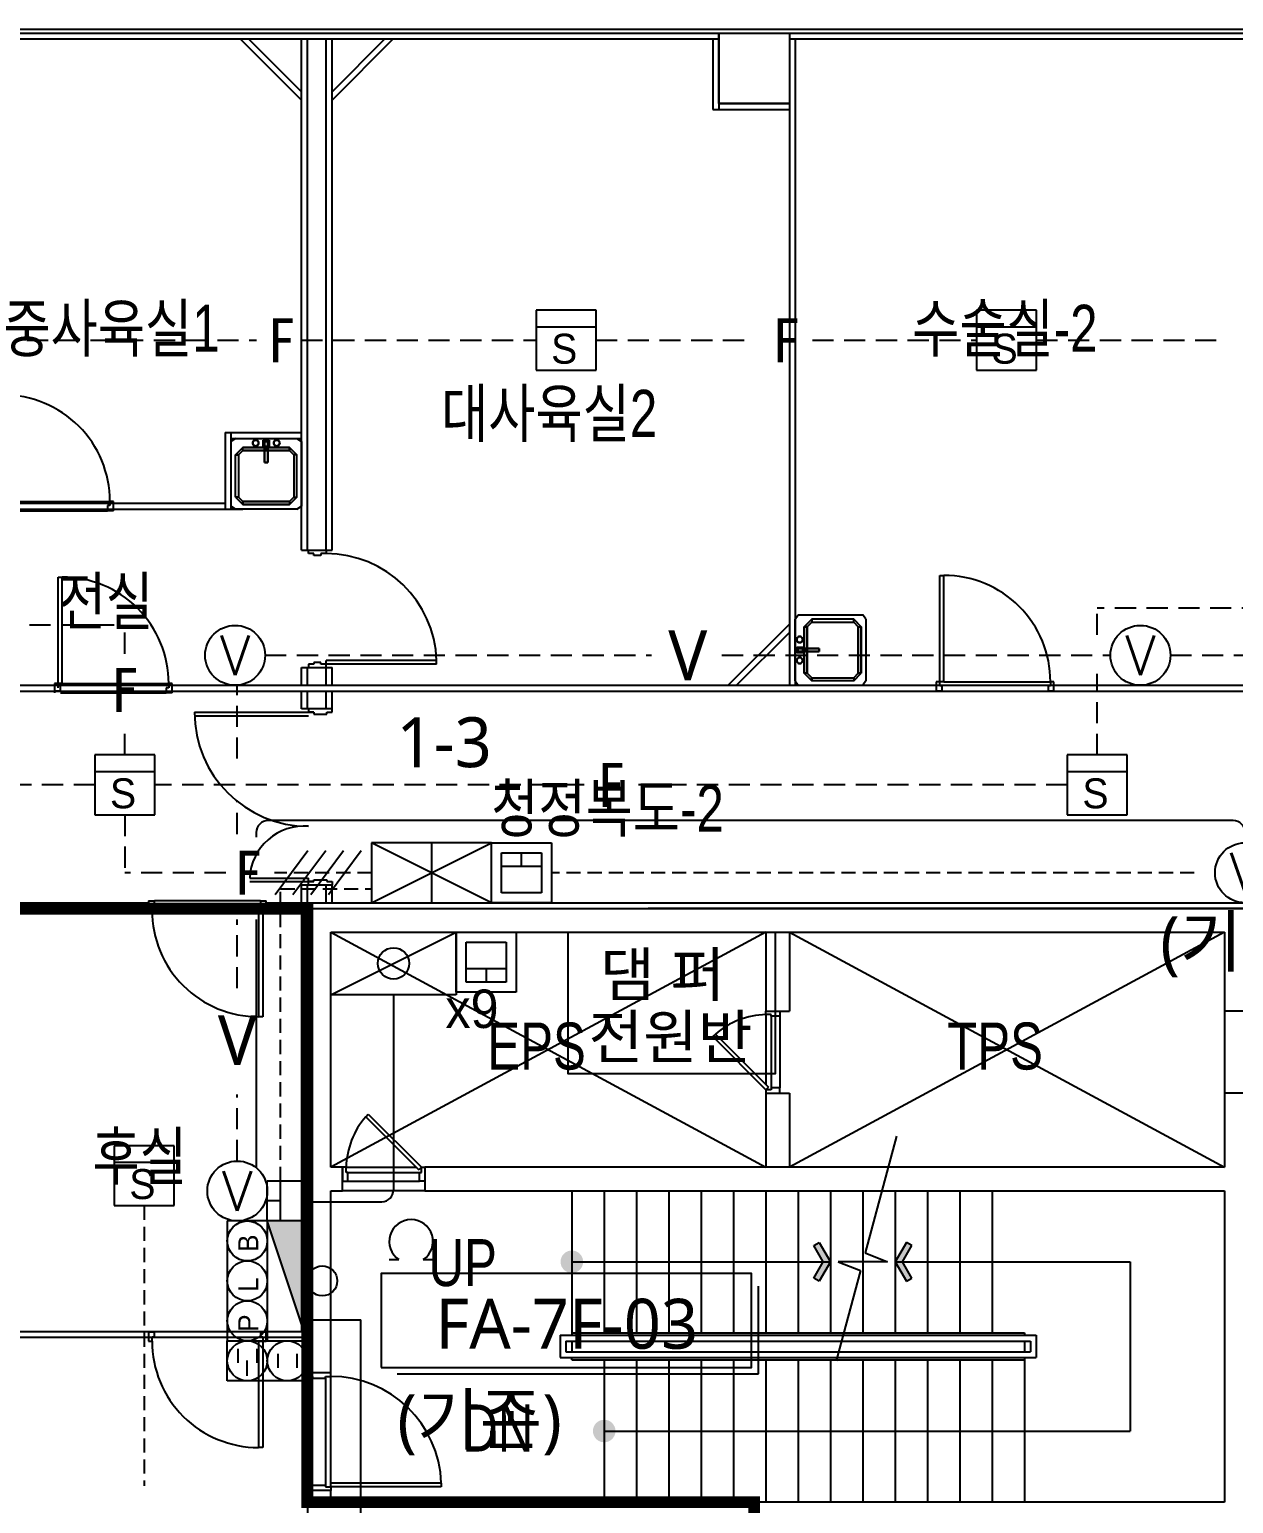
# Model space of a CAD drawing. Header units: millimetres. Extents: x 1710 to 94914, y 1329 to 63037.
# Drawn here: x 60418 to 70659, y 39382 to 51924 of the extents above; entities that cross this region are included whole.
import ezdxf
from ezdxf.enums import TextEntityAlignment as Align

# ---------------------------------------------------------------- set-up
doc = ezdxf.new("R2010")
doc.units = ezdxf.units.MM
doc.header["$LTSCALE"] = 120
doc.linetypes.add('HIDDENX2', pattern=[0.75, 0.5, -0.25])
for name, color, linetype in [('6구역', 51, 'Continuous'), ('ARCH', 9, 'Continuous'), ('DET', 2, 'Continuous'), ('DET-S', 2, 'Continuous'), ('EM-SOCKET', 2, 'Continuous'), ('exit-l', 3, 'Continuous'), ('fire', 2, 'Continuous'), ('fire-l', 4, 'Continuous'), ('SMD', 50, 'Continuous'), ('STROBE', 1, 'Continuous'), ('strobe-l', 4, 'Continuous'), ('동물실', 9, 'Continuous')]:
    doc.layers.add(name, color=color, linetype=linetype)
doc.styles.add('GHD', font='')
doc.styles.add('ghs', font='')
doc.styles.get("Standard").update_dxf_attribs({"font": 'SIMPLEX.shx'})
doc.styles.add('SUKWOO', font='malgun.ttf')
doc.styles.add('돋움', font='')
doc.styles.get('GHD').set_extended_font_data('Dotum')
doc.styles.get('ghs').set_extended_font_data('Dotum')
doc.styles.get('돋움').set_extended_font_data('DotumChe')

# ---------------------------------------------------------------- blocks, each defined once
blk = doc.blocks.new('SINK')
at = {"layer": '동물실'}
for p, q in [((0, 262), (25, 300)), ((0, 262), (0, -262)), ((25, 300), (575, 300)), ((76, 198), (140, 262)), ((140, 262), (76, 198)), ((498, 262), (140, 262)), ((140, 262), (140, 236)), ((498, 262), (140, 262)), ((140, 236), (140, 262)), ((498, 262), (562, 198)), ((498, 236), (498, 262)), ((498, 262), (562, 198)), ((498, 236), (498, 262)), ((600, 262), (575, 300)), ((600, -262), (600, 262)), ((76, -198), (76, 198)), ((102, 198), (76, 198)), ((76, 198), (76, -198)), ((102, 198), (76, 198)), ((140, 236), (102, 198)), ((102, 198), (140, 236)), ((102, 198), (102, -198)), ((102, -198), (102, 198)), ((140, 236), (498, 236)), ((140, 236), (498, 236)), ((498, 236), (536, 198)), ((536, 198), (498, 236)), ((536, -198), (536, 198)), ((562, 198), (536, 198)), ((536, 198), (536, -198)), ((536, 198), (562, 198)), ((562, 198), (562, -198)), ((562, -198), (562, 198)), ((13, 89), (14, 96)), ((14, 96), (13, 89)), ((13, 89), (14, 96)), ((14, 96), (13, 89)), ((14, 82), (13, 89)), ((13, 89), (14, 82)), ((14, 82), (13, 89)), ((13, 89), (14, 82)), ((25, 13), (13, 25)), ((13, 25), (13, -25)), ((76, 25), (13, 25)), ((25, 13), (13, 25)), ((14, 96), (16, 102)), ((16, 102), (14, 96)), ((14, 96), (16, 102)), ((16, 102), (14, 96)), ((16, 76), (14, 82)), ((14, 82), (16, 76)), ((16, 76), (14, 82)), ((14, 82), (16, 76)), ((16, 102), (20, 107)), ((20, 107), (16, 102)), ((16, 102), (20, 107)), ((20, 107), (16, 102)), ((20, 71), (16, 76)), ((16, 76), (20, 71)), ((20, 71), (16, 76)), ((16, 76), (20, 71)), ((20, 107), (25, 111)), ((25, 111), (20, 107)), ((20, 107), (25, 111)), ((25, 111), (20, 107)), ((25, 67), (20, 71)), ((20, 71), (25, 67)), ((25, 67), (20, 71)), ((20, 71), (25, 67)), ((25, 111), (32, 114)), ((32, 114), (25, 111)), ((25, 111), (32, 114)), ((32, 114), (25, 111)), ((32, 64), (25, 67)), ((25, 67), (32, 64)), ((32, 64), (25, 67)), ((25, 67), (32, 64)), ((25, 13), (25, -13)), ((89, 13), (25, 13)), ((25, 13), (25, -13)), ((25, 13), (64, 13)), ((89, 13), (25, 13)), ((32, 114), (38, 115)), ((38, 115), (32, 114)), ((32, 114), (38, 115)), ((38, 115), (32, 114)), ((38, 64), (32, 64)), ((32, 64), (38, 64)), ((38, 64), (32, 64)), ((32, 64), (38, 64)), ((38, 115), (45, 114)), ((45, 114), (38, 115)), ((38, 115), (45, 114)), ((45, 114), (38, 115)), ((38, 64), (45, 64)), ((45, 64), (38, 64)), ((38, 64), (45, 64)), ((45, 64), (38, 64)), ((45, 114), (51, 111)), ((51, 111), (45, 114)), ((45, 114), (51, 111)), ((51, 111), (45, 114)), ((51, 67), (45, 64)), ((45, 64), (51, 67)), ((51, 67), (45, 64)), ((45, 64), (51, 67)), ((51, 111), (56, 107)), ((56, 107), (51, 111)), ((51, 111), (56, 107)), ((56, 107), (51, 111)), ((56, 71), (51, 67)), ((51, 67), (56, 71)), ((56, 71), (51, 67)), ((51, 67), (56, 71)), ((56, 107), (60, 102)), ((60, 102), (56, 107)), ((56, 107), (60, 102)), ((60, 102), (56, 107)), ((60, 76), (56, 71)), ((56, 71), (60, 76)), ((60, 76), (56, 71)), ((56, 71), (60, 76)), ((60, 102), (63, 96)), ((63, 96), (60, 102)), ((60, 102), (63, 96)), ((63, 96), (60, 102)), ((63, 82), (60, 76)), ((60, 76), (63, 82)), ((63, 82), (60, 76)), ((60, 76), (63, 82)), ((63, 96), (64, 89)), ((64, 89), (63, 96)), ((63, 96), (64, 89)), ((64, 89), (63, 96)), ((64, 89), (63, 82)), ((63, 82), (64, 89)), ((64, 89), (63, 82)), ((63, 82), (64, 89)), ((76, 25), (64, 13)), ((64, 13), (76, 25)), ((64, 13), (64, -13)), ((102, 13), (64, 13)), ((64, 13), (64, -13)), ((102, 13), (64, 13)), ((76, -25), (76, 25)), ((89, 13), (204, 13)), ((89, -13), (89, 13)), ((89, -13), (89, 13)), ((89, 13), (102, 13)), ((102, 13), (89, 13)), ((89, 13), (204, 13)), ((102, 13), (204, 13)), ((102, 13), (102, -13)), ((102, -13), (102, 13)), ((204, 13), (102, 13)), ((204, 13), (204, -13)), ((204, 13), (204, -13)), ((204, -13), (204, 13)), ((204, 13), (204, -13)), ((25, -13), (13, -25)), ((25, -13), (13, -25)), ((13, -25), (76, -25)), ((13, -89), (14, -82)), ((14, -82), (13, -89)), ((13, -89), (14, -82)), ((14, -82), (13, -89)), ((14, -96), (13, -89)), ((13, -89), (14, -96)), ((14, -96), (13, -89)), ((13, -89), (14, -96)), ((14, -82), (16, -76)), ((16, -76), (14, -82)), ((14, -82), (16, -76)), ((16, -76), (14, -82)), ((16, -102), (14, -96)), ((14, -96), (16, -102)), ((16, -102), (14, -96)), ((14, -96), (16, -102)), ((16, -76), (20, -71)), ((20, -71), (16, -76)), ((16, -76), (20, -71)), ((20, -71), (16, -76)), ((20, -107), (16, -102)), ((16, -102), (20, -107)), ((20, -107), (16, -102)), ((16, -102), (20, -107)), ((20, -71), (25, -67)), ((25, -67), (20, -71)), ((20, -71), (25, -67)), ((25, -67), (20, -71)), ((25, -111), (20, -107)), ((20, -107), (25, -111)), ((25, -111), (20, -107)), ((20, -107), (25, -111)), ((25, -13), (89, -13)), ((25, -13), (64, -13)), ((89, -13), (25, -13)), ((25, -67), (32, -64)), ((32, -64), (25, -67)), ((25, -67), (32, -64)), ((32, -64), (25, -67)), ((32, -114), (25, -111)), ((25, -111), (32, -114)), ((32, -114), (25, -111)), ((25, -111), (32, -114)), ((32, -64), (38, -64)), ((38, -64), (32, -64)), ((32, -64), (38, -64)), ((38, -64), (32, -64)), ((38, -115), (32, -114)), ((32, -114), (38, -115)), ((38, -115), (32, -114)), ((32, -114), (38, -115)), ((38, -64), (45, -64)), ((45, -64), (38, -64)), ((38, -64), (45, -64)), ((45, -64), (38, -64)), ((45, -114), (38, -115)), ((38, -115), (45, -114)), ((45, -114), (38, -115)), ((38, -115), (45, -114)), ((45, -64), (51, -67)), ((51, -67), (45, -64)), ((45, -64), (51, -67)), ((51, -67), (45, -64)), ((51, -111), (45, -114)), ((45, -114), (51, -111)), ((51, -111), (45, -114)), ((45, -114), (51, -111)), ((51, -67), (56, -71)), ((56, -71), (51, -67)), ((51, -67), (56, -71)), ((56, -71), (51, -67)), ((56, -107), (51, -111)), ((51, -111), (56, -107)), ((56, -107), (51, -111)), ((51, -111), (56, -107)), ((56, -71), (60, -76)), ((60, -76), (56, -71)), ((56, -71), (60, -76)), ((60, -76), (56, -71)), ((60, -102), (56, -107)), ((56, -107), (60, -102)), ((60, -102), (56, -107)), ((56, -107), (60, -102)), ((60, -76), (63, -82)), ((63, -82), (60, -76)), ((60, -76), (63, -82)), ((63, -82), (60, -76)), ((63, -96), (60, -102)), ((60, -102), (63, -96)), ((63, -96), (60, -102)), ((60, -102), (63, -96)), ((63, -82), (64, -89)), ((63, -82), (64, -89)), ((64, -89), (63, -82)), ((63, -82), (64, -89)), ((64, -89), (63, -96)), ((63, -96), (64, -89)), ((64, -89), (63, -96)), ((63, -96), (64, -89)), ((64, -13), (76, -25)), ((76, -25), (64, -13)), ((64, -13), (102, -13)), ((64, -13), (102, -13)), ((204, -13), (89, -13)), ((102, -13), (89, -13)), ((89, -13), (204, -13)), ((102, -13), (89, -13)), ((204, -13), (102, -13)), ((204, -13), (102, -13)), ((140, -262), (76, -198)), ((76, -198), (102, -198)), ((76, -198), (140, -262)), ((102, -198), (76, -198)), ((102, -198), (140, -236)), ((140, -236), (102, -198)), ((140, -236), (498, -236)), ((140, -262), (140, -236)), ((140, -236), (498, -236)), ((140, -262), (140, -236)), ((562, -198), (498, -262)), ((498, -236), (536, -198)), ((498, -262), (562, -198)), ((536, -198), (498, -236)), ((498, -236), (498, -262)), ((498, -236), (498, -262)), ((536, -198), (562, -198)), ((536, -198), (562, -198)), ((0, -262), (25, -300)), ((25, -300), (575, -300)), ((498, -262), (140, -262)), ((498, -262), (140, -262)), ((600, -262), (575, -300))]:
    blk.add_line(p, q, dxfattribs=at)
blk = doc.blocks.new('e-04')
at = {"layer": 'fire'}
for p, q in [((-3, 4), (-3, 0)), ((3, 4), (-3, 4)), ((3, 0), (3, 4)), ((3, 2), (-3, 2)), ((-3, 0), (3, 2)), ((3, 0), (-3, 0))]:
    blk.add_line(p, q, dxfattribs=at)
for centre in [(-2, 3), (0, 3), (2, 3)]:
    blk.add_circle(centre, 1, dxfattribs=at)
blk.add_solid([(-3, 0), (3, 2), (3, 0), (3, 2)], dxfattribs=at)
at = {"layer": 'fire', "color": 1, "style": 'ghs'}
for s, p in [('P', (-2.55, 2.452)), ('L', (-0.55, 2.452)), ('B', (1.45, 2.452))]:
    blk.add_text(s, height=1, dxfattribs=at).set_placement(p)
blk = doc.blocks.new('e-31-1')
at = {"layer": 'fire'}
for p, q in [((-1, 0), (-1, 2)), ((-1, 2), (1, 2)), ((0, 1.333), (0, 2)), ((1, 2), (1, 0)), ((-1, 1.333), (1, 1.333)), ((1, 0), (-1, 0))]:
    blk.add_line(p, q, dxfattribs=at)
blk = doc.blocks.new('e-07')
at = {"layer": 'fire'}
blk.add_circle((0, 1.5), 1.5, dxfattribs=at)
at = {"layer": 'STROBE'}
blk.add_line((0, 3), (0, 2.99), dxfattribs=at)
at = {"layer": 'fire', "color": 1}
blk.add_text('V', height=2, dxfattribs=at).set_placement((0, 1.5), align=Align.MIDDLE)
blk = doc.blocks.new('O')
at = {"layer": 'fire'}
for p, q in [((0, 0), (0.483, 0)), ((1.703, 0), (2.186, 0))]:
    blk.add_line(p, q, dxfattribs=at)
blk.add_arc((1.093, 0.907), 1.093, 303.90895, 236.09105, dxfattribs=at)
blk = doc.blocks.new('e-09')
at = {"layer": 'EM-SOCKET'}
blk.add_line((-2, 2), (2, 2), dxfattribs=at)
at = {"layer": 'fire'}
for p, q in [((-2, 0), (-2, 2)), ((1, 1.75), (1, 0.99)), ((2, 2), (2, 0)), ((-1.479, 0.649), (-1.479, 1.353)), ((-0.521, 0.649), (-0.521, 1.353)), ((0.521, 0.4), (0.521, 1.103)), ((1.479, 0.4), (1.479, 1.103)), ((2, 0), (-2, 0))]:
    blk.add_line(p, q, dxfattribs=at)
for centre in [(-1, 1), (1, 1)]:
    blk.add_circle(centre, 1, dxfattribs=at)
blk = doc.blocks.new('e-01')
at = {"layer": 'DET'}
for p, q in [((1.5, 1.5), (-1.5, 1.5)), ((-1.5, 1.5), (-1.5, -1.5)), ((1.5, -1.5), (1.5, 1.5)), ((1.5, 0.66), (-1.5, 0.66))]:
    blk.add_line(p, q, dxfattribs=at)
at = {"layer": 'DET-S'}
blk.add_line((-1.5, -1.5), (1.5, -1.5), dxfattribs=at)
at = {"layer": 'DET', "color": 1, "style": 'ghs'}
blk.add_text('S', height=1.5, dxfattribs=at).set_placement((-0.745, -1.172))
blk = doc.blocks.new('e-22')
at = {"layer": 'fire', "lineweight": -3}
for p, q in [((4, 4), (-4, 4)), ((-4, 4), (-4, 0)), ((-4, 0), (4, 4)), ((4, 0), (-4, 4)), ((0, 4), (0, 0)), ((4, 0), (4, 4)), ((-4, 0), (4, 0))]:
    blk.add_line(p, q, dxfattribs=at)
blk = doc.blocks.new('e-31')
at = {"layer": 'fire'}
for p, q in [((-1.5, 0), (-1.5, 3)), ((-1.5, 3), (1.5, 3)), ((1.5, 3), (1.5, 0)), ((-1, 0.5), (-1, 2.5)), ((-1, 2.5), (1, 2.5)), ((0, 1.833), (0, 2.5)), ((1, 2.5), (1, 0.5)), ((-1, 1.833), (1, 1.833)), ((1.5, 0), (-1.5, 0)), ((1, 0.5), (-1, 0.5))]:
    blk.add_line(p, q, dxfattribs=at)
blk = doc.blocks.new('01')
at = {"layer": 'fire'}
for p, q in [((-0.079, 1.25), (-1.937, -1.25)), ((0.929, 1.25), (-0.929, -1.25)), ((1.937, 1.25), (0.079, -1.25)), ((2.944, 1.25), (1.087, -1.25))]:
    blk.add_line(p, q, dxfattribs=at)
blk = doc.blocks.new('A$C3A4B6F19')
at = {"layer": 'fire'}
for p, q in [((0, 0), (0, 489)), ((0, 489), (978, 489)), ((978, 489), (0, 0)), ((978, 489), (978, 0)), ((978, 0), (0, 0))]:
    blk.add_line(p, q, dxfattribs=at)
blk.add_circle((489, 244), 122, dxfattribs=at)

msp = doc.modelspace()

# ---------------------------------------------------------------- hatches: boundary and pattern name
at = {"layer": 'ARCH'}
h = msp.add_hatch(color=9, dxfattribs=at)
edge = h.paths.add_edge_path()
edge.add_arc((65031.3, 41439.2), 96, 360, 540)
edge.add_arc((65031.3, 41439.2), 96, 540, 720)
h = msp.add_hatch(color=9, dxfattribs=at)
edge = h.paths.add_edge_path()
edge.add_arc((65031.3, 41439.2), 96, 360, 540)
edge.add_arc((65031.3, 41439.2), 96, 540, 720)
for points in [[(67135.9, 41274), (67089.8, 41300.7), (67169.8, 41439.2), (67089.8, 41577.8), (67135.9, 41604.4), (67231.3, 41439.2)], [(67135.9, 41274), (67089.8, 41300.7), (67169.8, 41439.2), (67089.8, 41577.8), (67135.9, 41604.4), (67231.3, 41439.2)], [(67876.7, 41274), (67922.9, 41300.7), (67842.9, 41439.2), (67922.9, 41577.8), (67876.7, 41604.4), (67781.3, 41439.2)], [(67876.7, 41274), (67922.9, 41300.7), (67842.9, 41439.2), (67922.9, 41577.8), (67876.7, 41604.4), (67781.3, 41439.2)]]:
    msp.add_hatch(color=9, dxfattribs=at).paths.add_polyline_path(points)
h = msp.add_hatch(color=9, dxfattribs=at)
edge = h.paths.add_edge_path()
edge.add_arc((65306.3, 39999.2), 96, 360, 540)
edge.add_arc((65306.3, 39999.2), 96, 540, 720)
h = msp.add_hatch(color=9, dxfattribs=at)
edge = h.paths.add_edge_path()
edge.add_arc((65306.3, 39999.2), 96, 360, 540)
edge.add_arc((65306.3, 39999.2), 96, 540, 720)

# ---------------------------------------------------------------- linework, layer by layer
at = {"layer": '6구역', "linetype": 'Continuous', "const_width": 100, "elevation": 0}
msp.add_lwpolyline([(50928.6, 27153), (53956.4, 27051.3), (56193.4, 27186.9), (57667.4, 27375.3), (59631.3, 27751.8), (59631.3, 21444.2), (62781.3, 21444.2), (62781.3, 24501.6), (66881.3, 24501.6), (66881.3, 29294.2), (71831.3, 29294.2), (71831.3, 31794.2), (66581.3, 31794.2), (66581.3, 39394.2), (62781.3, 39394.2), (62781.3, 44444), (60281.3, 44444), (60281.3, 31994.2), (50381.3, 31994.2)], dxfattribs=at)
at = {"layer": 'ARCH', "color": 9}
for p, q in [((82911.3, 51924.2, 0), (59231.3, 51924.2, 0)), ((60281.3, 51894.2, 0), (66281.3, 51894.2, 0)), ((60281.3, 51844.2, 0), (66281.3, 51844.2, 0)), ((62210.6, 51844.2, 0), (62731.3, 51323.5, 0)), ((62281.3, 51844.2, 0), (62731.3, 51394.2, 0)), ((62731.3, 47494.2, 0), (62731.3, 51844.2, 0)), ((62781.3, 47494.2, 0), (62781.3, 51844.2, 0)), ((62941.3, 47494.2, 0), (62941.3, 51844.2, 0)), ((63441.3, 51844.2, 0), (62991.3, 51394.2, 0)), ((63512.1, 51844.2, 0), (62991.3, 51323.5, 0)), ((62991.3, 47494.2, 0), (62991.3, 51844.2, 0)), ((66231.3, 51844.2, 0), (66231.3, 51244.2, 0)), ((66281.3, 51894.2, 0), (66281.3, 51244.2, 0)), ((66281.3, 51894.2, 0), (66881.3, 51894.2, 0)), ((66281.3, 51294.2, 0), (66281.3, 51894.2, 0)), ((66281.3, 51894.2, 0), (66881.3, 51894.2, 0)), ((66281.3, 51294.2, 0), (66281.3, 51894.2, 0)), ((66881.3, 51894.2, 0), (66881.3, 46344.2, 0)), ((66881.3, 51894.2, 0), (82281.3, 51894.2, 0)), ((66881.3, 51894.2, 0), (66881.3, 51294.2, 0)), ((66881.3, 51894.2, 0), (66881.3, 51294.2, 0)), ((66881.3, 51844.2, 0), (82231.3, 51844.2, 0)), ((66881.3, 51844.2, 0), (66881.3, 46344.2, 0)), ((66931.3, 51844.2, 0), (66931.3, 46344.2, 0)), ((66931.3, 51844.2, 0), (66931.3, 46344.2, 0)), ((66231.3, 51244.2, 0), (66881.3, 51244.2, 0)), ((66281.3, 51294.2, 0), (66881.3, 51294.2, 0)), ((66881.3, 51294.2, 0), (66281.3, 51294.2, 0)), ((66881.3, 51294.2, 0), (66281.3, 51294.2, 0)), ((62081.3, 48494.2, 0), (62731.3, 48494.2, 0)), ((62081.3, 48494.2, 0), (62081.3, 47844.2, 0)), ((62131.3, 48494.2, 0), (62131.3, 47844.2, 0)), ((62131.3, 48444.2, 0), (62731.3, 48444.2, 0)), ((58831.3, 47894.2, 0), (62081.3, 47894.2, 0)), ((58831.3, 47844.2, 0), (62231.3, 47844.2, 0)), ((60181.2, 47829.2, 0), (61081.5, 47829.2, 0)), ((60196, 47909.2, 0), (61102, 47909.2, 0)), ((61081.5, 47873.3, 0), (61081.5, 47829.2, 0)), ((61102, 47873.3, 0), (61081.5, 47873.3, 0)), ((61102, 47873.3, 0), (61081.5, 47873.3, 0)), ((61131.3, 47829.2, 0), (61081.5, 47829.2, 0)), ((61102, 47909.2, 0), (61102, 47873.3, 0)), ((61131.3, 47909.2, 0), (61102, 47909.2, 0)), ((61131.3, 47829.2, 0), (61131.3, 47909.2, 0)), ((61131.3, 47844.2, 0), (61131.3, 47894.2, 0)), ((62731.3, 47494.2, 0), (62991.3, 47494.2, 0)), ((62786.3, 47494.2, 0), (62946.3, 47494.2, 0)), ((62791.3, 47464.2, 0), (62791.3, 47494.2, 0)), ((62836.3, 47464.2, 0), (62791.3, 47464.2, 0)), ((62836.3, 47449.2, 0), (62836.3, 47464.2, 0)), ((62896.3, 47449.2, 0), (62836.3, 47449.2, 0)), ((62941.3, 47464.2, 0), (62896.3, 47464.2, 0)), ((62896.3, 47464.2, 0), (62896.3, 47449.2, 0)), ((62941.3, 47494.2, 0), (62941.3, 47464.2, 0)), ((60660.7, 46359.2, 0), (60660.7, 47264.5, 0)), ((60660.7, 47264.5, 0), (60696, 47264.5, 0)), ((60696, 46359.2, 0), (60696, 47264.5, 0)), ((68160.7, 46374.2, 0), (68160.7, 47279.5, 0)), ((68160.7, 47279.5, 0), (68196, 47279.5, 0)), ((68196, 46374.2, 0), (68196, 47279.5, 0)), ((66360.6, 46344.2, 0), (66881.3, 46864.9, 0)), ((66431.3, 46344.2, 0), (66881.3, 46794.2, 0)), ((62896.3, 46539.2, 0), (62836.3, 46539.2, 0)), ((62836.3, 46539.2, 0), (62836.3, 46524.2, 0)), ((62896.3, 46524.2, 0), (62896.3, 46539.2, 0)), ((63881.3, 46554.2, 0), (62941.3, 46554.2, 0)), ((62941.3, 46524.2, 0), (62941.3, 46554.2, 0)), ((63881.3, 46524.2, 0), (63881.3, 46554.2, 0)), ((62731.3, 46344.2, 0), (62731.3, 46494.2, 0)), ((62731.3, 46494.2, 0), (62991.3, 46494.2, 0)), ((62781.3, 46344.2, 0), (62781.3, 46494.2, 0)), ((62786.3, 46494.2, 0), (62946.3, 46494.2, 0)), ((62836.3, 46524.2, 0), (62791.3, 46524.2, 0)), ((62791.3, 46524.2, 0), (62791.3, 46494.2, 0)), ((62941.3, 46524.2, 0), (62896.3, 46524.2, 0)), ((63881.3, 46524.2, 0), (62941.3, 46524.2, 0)), ((62941.3, 46494.2, 0), (62941.3, 46524.2, 0)), ((62941.3, 46344.2, 0), (62941.3, 46494.2, 0)), ((62991.3, 46344.2, 0), (62991.3, 46494.2, 0)), ((52131.3, 46344.2, 0), (62991.3, 46344.2, 0)), ((52131.3, 46294.2, 0), (62991.3, 46294.2, 0)), ((60660.7, 46359.2, 0), (60631.3, 46359.2, 0)), ((60631.3, 46359.2, 0), (60631.3, 46279.2, 0)), ((60631.3, 46344.2, 0), (60631.3, 46294.2, 0)), ((60631.3, 46344.2, 0), (60631.3, 46294.2, 0)), ((60681.2, 46294.2, 0), (60631.3, 46294.2, 0)), ((60660.7, 46323.3, 0), (60660.7, 46359.2, 0)), ((60696, 46359.2, 0), (60660.7, 46359.2, 0)), ((60681.2, 46338.3, 0), (60660.7, 46338.3, 0)), ((60681.2, 46294.2, 0), (60681.2, 46338.3, 0)), ((60696, 46359.2, 0), (61602, 46359.2, 0)), ((61581.5, 46323.3, 0), (61581.5, 46279.2, 0)), ((61602, 46323.3, 0), (61581.5, 46323.3, 0)), ((61602, 46323.3, 0), (61581.5, 46323.3, 0)), ((61602, 46359.2, 0), (61602, 46323.3, 0)), ((61631.3, 46359.2, 0), (61602, 46359.2, 0)), ((61631.3, 46279.2, 0), (61631.3, 46359.2, 0)), ((61631.3, 46294.2, 0), (61631.3, 46344.2, 0)), ((62731.3, 46144.2, 0), (62731.3, 46294.2, 0)), ((62781.3, 46144.2, 0), (62781.3, 46294.2, 0)), ((62941.3, 46144.2, 0), (62941.3, 46294.2, 0)), ((62991.3, 46344.2, 0), (76131.3, 46344.2, 0)), ((62991.3, 46294.2, 0), (76131.3, 46294.2, 0)), ((62991.3, 46144.2, 0), (62991.3, 46294.2, 0)), ((68160.7, 46374.2, 0), (68131.3, 46374.2, 0)), ((68131.3, 46374.2, 0), (68131.3, 46294.2, 0)), ((68131.3, 46359.2, 0), (68131.3, 46309.2, 0)), ((68131.3, 46359.2, 0), (68131.3, 46309.2, 0)), ((68181.2, 46294.2, 0), (68131.3, 46294.2, 0)), ((68160.7, 46338.3, 0), (68160.7, 46374.2, 0)), ((68196, 46374.2, 0), (68160.7, 46374.2, 0)), ((68181.2, 46338.3, 0), (68160.7, 46338.3, 0)), ((68181.2, 46294.2, 0), (68181.2, 46338.3, 0)), ((68181.2, 46294.2, 0), (69081.5, 46294.2, 0)), ((68196, 46374.2, 0), (69102, 46374.2, 0)), ((69081.5, 46338.3, 0), (69081.5, 46294.2, 0)), ((69102, 46338.3, 0), (69081.5, 46338.3, 0)), ((69102, 46338.3, 0), (69081.5, 46338.3, 0)), ((69131.3, 46294.2, 0), (69081.5, 46294.2, 0)), ((69102, 46374.2, 0), (69102, 46338.3, 0)), ((69131.3, 46374.2, 0), (69102, 46374.2, 0)), ((69131.3, 46294.2, 0), (69131.3, 46374.2, 0)), ((69131.3, 46309.2, 0), (69131.3, 46359.2, 0)), ((60681.2, 46279.2, 0), (61581.5, 46279.2, 0)), ((61631.3, 46279.2, 0), (61581.5, 46279.2, 0)), ((61821.3, 46114.2, 0), (62791.3, 46114.2, 0)), ((61821.3, 46114.2, 0), (62791.3, 46114.2, 0)), ((61821.8, 46084.2, 0), (62791.3, 46084.2, 0)), ((61821.8, 46084.2, 0), (62791.3, 46084.2, 0)), ((62991.3, 46144.2, 0), (62731.3, 46144.2, 0)), ((62791.3, 46144.2, 0), (62781.3, 46144.2, 0)), ((62991.3, 46144.2, 0), (62791.3, 46144.2, 0)), ((62791.3, 46144.2, 0), (62791.3, 46114.2, 0)), ((62791.3, 46144.2, 0), (62791.3, 46114.2, 0)), ((62791.3, 46114.2, 0), (62836.3, 46114.2, 0)), ((62791.3, 46114.2, 0), (62836.3, 46114.2, 0)), ((62836.3, 46114.2, 0), (62791.3, 46114.2, 0)), ((62836.3, 46114.2, 0), (62836.3, 46099.2, 0)), ((62836.3, 46114.2, 0), (62836.3, 46099.2, 0)), ((62836.3, 46099.2, 0), (62946.3, 46099.2, 0)), ((62836.3, 46099.2, 0), (62946.3, 46099.2, 0)), ((62946.3, 46099.2, 0), (62946.3, 46114.2, 0)), ((62946.3, 46114.2, 0), (62991.3, 46114.2, 0)), ((62946.3, 46099.2, 0), (62946.3, 46114.2, 0)), ((62946.3, 46114.2, 0), (62991.3, 46114.2, 0)), ((62991.3, 46114.2, 0), (62991.3, 46144.2, 0)), ((62991.3, 46114.2, 0), (62991.3, 46144.2, 0)), ((62291.3, 44704.2, 0), (62791.3, 44704.2, 0)), ((62291.3, 44704.2, 0), (62791.3, 44704.2, 0)), ((62291.3, 44674.2, 0), (62791.3, 44674.2, 0)), ((62291.3, 44674.2, 0), (62791.3, 44674.2, 0)), ((62791.3, 44644.2, 0), (62791.3, 44704.2, 0)), ((62791.3, 44644.2, 0), (62791.3, 44674.2, 0)), ((62791.3, 44674.2, 0), (62836.3, 44674.2, 0)), ((62791.3, 44674.2, 0), (62836.3, 44674.2, 0)), ((62836.3, 44674.2, 0), (62791.3, 44674.2, 0)), ((62836.3, 44674.2, 0), (62836.3, 44689.2, 0)), ((62836.3, 44689.2, 0), (62946.3, 44689.2, 0)), ((62836.3, 44674.2, 0), (62836.3, 44689.2, 0)), ((62836.3, 44689.2, 0), (62946.3, 44689.2, 0)), ((62946.3, 44689.2, 0), (62946.3, 44674.2, 0)), ((62946.3, 44689.2, 0), (62946.3, 44674.2, 0)), ((62946.3, 44674.2, 0), (62991.3, 44674.2, 0)), ((62946.3, 44674.2, 0), (62991.3, 44674.2, 0)), ((62991.3, 44674.2, 0), (62991.3, 44644.2, 0)), ((62991.3, 44674.2, 0), (62991.3, 44644.2, 0)), ((62731.3, 44494.2, 0), (62731.3, 44644.2, 0)), ((62991.3, 44644.2, 0), (62731.3, 44644.2, 0)), ((62781.3, 44494.2, 0), (62781.3, 44644.2, 0)), ((62941.3, 44494.2, 0), (62941.3, 44644.2, 0)), ((62991.3, 44494.2, 0), (62991.3, 44644.2, 0)), ((59481.3, 44494.2, 0), (61431.3, 44494.2, 0)), ((61431.3, 44444.2, 0), (60281.3, 44444.1, 0)), ((61431.3, 44509.2, 0), (61431.3, 44429.2, 0)), ((61431.3, 44509.2, 0), (61481.2, 44509.2, 0)), ((61431.3, 44494.2, 0), (61431.3, 44444.2, 0)), ((61431.3, 44429.2, 0), (61460.7, 44429.2, 0)), ((61460.7, 44465.1, 0), (61481.2, 44465.1, 0)), ((61460.7, 44429.2, 0), (61460.7, 44465.1, 0)), ((61460.7, 44465.1, 0), (61481.2, 44465.1, 0)), ((62366.7, 44429.2, 0), (61460.7, 44429.2, 0)), ((61481.2, 44465.1, 0), (61481.2, 44509.2, 0)), ((62381.5, 44509.2, 0), (61481.2, 44509.2, 0)), ((62366.7, 44429.2, 0), (62366.7, 43524, 0)), ((62366.7, 44429.2, 0), (62402, 44429.2, 0)), ((62381.5, 44509.2, 0), (62381.5, 44465.1, 0)), ((62381.5, 44509.2, 0), (62431.3, 44509.2, 0)), ((62381.5, 44465.1, 0), (62402, 44465.1, 0)), ((62402, 44465.1, 0), (62402, 44429.2, 0)), ((62402, 44429.2, 0), (62431.3, 44429.2, 0)), ((62402, 44429.2, 0), (62402, 43524, 0)), ((62431.3, 44429.2, 0), (62431.3, 44509.2, 0)), ((62431.3, 44494.2, 0), (75481.3, 44494.2, 0)), ((62431.3, 44444.2, 0), (62431.3, 44494.2, 0)), ((62431.3, 44444.2, 0), (62431.3, 44494.2, 0)), ((62431.3, 44444.1, 0), (72806.3, 44444.1, 0)), ((62691.3, 44459.2, 0), (62691.3, 44459.2, 0)), ((62731.3, 44444.1, 0), (62731.3, 40844.2, 0)), ((62741.3, 44459.2, 0), (62741.3, 44459.2, 0)), ((62741.3, 44459.2, 0), (62741.3, 44459.2, 0)), ((62781.3, 44494.2, 0), (62781.3, 44444.2, 0)), ((62781.3, 44444.2, 0), (62781.3, 40944.2, 0)), ((70781.3, 44444.2, 0), (65681.3, 44444.2, 0)), ((62981.3, 44244.2, 0), (70581.3, 44244.3, 0)), ((62981.3, 42244.2, 0), (62981.3, 44244.2, 0)), ((66681.6, 44244.3, 0), (62981.6, 42244.2, 0)), ((62981.6, 44244.3, 0), (66681.6, 42244.2, 0)), ((66681.6, 44244.3, 0), (62981.6, 42244.2, 0)), ((62981.6, 44244.3, 0), (66681.6, 42244.2, 0)), ((66681.3, 44244.2, 0), (66681.3, 43572.9, 0)), ((66881.3, 44244.2, 0), (66881.3, 43572.9, 0)), ((70581.6, 44244.3, 0), (66881.6, 42244.2, 0)), ((66881.6, 44244.3, 0), (70581.6, 42244.2, 0)), ((70581.6, 44244.3, 0), (66881.6, 42244.2, 0)), ((66881.6, 44244.3, 0), (70581.6, 42244.2, 0)), ((70581.3, 44244.3, 0), (70581.3, 42244.2, 0)), ((62402, 43524, 0), (62366.7, 43524, 0)), ((66681.3, 43572.9, 0), (66881.3, 43572.9, 0)), ((66681.3, 43572.9, 0), (66801.3, 43572.9, 0)), ((66681.3, 43542.9, 0), (66681.3, 43572.9, 0)), ((66681.3, 43542.9, 0), (66681.3, 42945.5, 0)), ((66726.3, 43542.9, 0), (66681.3, 43542.9, 0)), ((66726.3, 43527.9, 0), (66726.3, 43542.9, 0)), ((66726.3, 43527.9, 0), (66726.3, 42917.9, 0)), ((66801.3, 43527.9, 0), (66726.3, 43527.9, 0)), ((66801.3, 43572.9, 0), (66801.3, 43527.9, 0)), ((66801.3, 43527.9, 0), (66801.3, 42917.9, 0)), ((70781.2, 43572.9, 0), (70581.2, 43572.9, 0)), ((70781.3, 43572.9, 0), (70581.2, 43572.9, 0)), ((66252, 43375.8, 0), (66230.7, 43354.6, 0)), ((66230.7, 43354.6, 0), (66681.3, 42902.9, 0)), ((66252, 43375.8, 0), (66702.6, 42924.2, 0)), ((66681.3, 42902.9, 0), (66702.6, 42924.2, 0)), ((66726.3, 42902.9, 0), (66681.3, 42902.9, 0)), ((66681.3, 42902.9, 0), (66681.3, 42872.9, 0)), ((66801.3, 42917.9, 0), (66726.3, 42917.9, 0)), ((66726.3, 42917.9, 0), (66726.3, 42902.9, 0)), ((66801.3, 42872.9, 0), (66801.3, 42917.9, 0)), ((66681.3, 42872.9, 0), (66681.3, 42244.2, 0)), ((66681.3, 42872.9, 0), (66881.3, 42872.9, 0)), ((66681.3, 42872.9, 0), (66801.3, 42872.9, 0)), ((66881.3, 42872.9, 0), (66881.3, 42244.2, 0)), ((70781.2, 42872.9, 0), (70581.2, 42872.9, 0)), ((70781.3, 42872.9, 0), (70581.2, 42872.9, 0)), ((63278.4, 42673.6, 0), (63299.7, 42694.9, 0)), ((63278.4, 42673.6, 0), (63299.7, 42694.9, 0)), ((63278.4, 42673.6, 0), (63730.1, 42222.9, 0)), ((63278.4, 42673.6, 0), (63730.1, 42222.9, 0)), ((63299.7, 42694.9, 0), (63751.3, 42244.2, 0)), ((63299.7, 42694.9, 0), (63751.3, 42244.2, 0)), ((67792.9, 42508.7, 0), (67526.6, 41514.8, 0)), ((67792.9, 42508.7, 0), (67526.6, 41514.8, 0)), ((63081.3, 42244.2, 0), (62981.3, 42244.2, 0)), ((62981.6, 42244.2, 0), (62981.3, 42244.2, 0)), ((63081.3, 42244.2, 0), (62981.3, 42244.2, 0)), ((63081.3, 42044.2, 0), (63081.3, 42244.2, 0)), ((63081.3, 42244.2, 0), (63081.3, 42124.2, 0)), ((63111.3, 42244.2, 0), (63081.3, 42244.2, 0)), ((63081.3, 42244.2, 0), (63081.3, 42124.2, 0)), ((63111.3, 42244.2, 0), (63081.3, 42244.2, 0)), ((63111.3, 42244.2, 0), (63708.7, 42244.2, 0)), ((63111.3, 42199.2, 0), (63111.3, 42244.2, 0)), ((63111.3, 42244.2, 0), (63708.7, 42244.2, 0)), ((63111.3, 42199.2, 0), (63111.3, 42244.2, 0)), ((63126.3, 42199.2, 0), (63111.3, 42199.2, 0)), ((63126.3, 42199.2, 0), (63111.3, 42199.2, 0)), ((63126.3, 42199.2, 0), (63736.3, 42199.2, 0)), ((63126.3, 42124.2, 0), (63126.3, 42199.2, 0)), ((63126.3, 42199.2, 0), (63736.3, 42199.2, 0)), ((63126.3, 42124.2, 0), (63126.3, 42199.2, 0)), ((63751.3, 42244.2, 0), (63730.1, 42222.9, 0)), ((63751.3, 42244.2, 0), (63730.1, 42222.9, 0)), ((63736.3, 42124.2, 0), (63736.3, 42199.2, 0)), ((63736.3, 42199.2, 0), (63751.3, 42199.2, 0)), ((63736.3, 42124.2, 0), (63736.3, 42199.2, 0)), ((63736.3, 42199.2, 0), (63751.3, 42199.2, 0)), ((63751.3, 42199.2, 0), (63751.3, 42244.2, 0)), ((63751.3, 42244.2, 0), (63781.3, 42244.2, 0)), ((63751.3, 42199.2, 0), (63751.3, 42244.2, 0)), ((63751.3, 42244.2, 0), (63781.3, 42244.2, 0)), ((70581.3, 42244.2, 0), (63781.3, 42244.2, 0)), ((63781.3, 42244.2, 0), (63781.3, 42044.2, 0)), ((63781.3, 42244.2, 0), (63781.3, 42124.2, 0)), ((63781.3, 42244.2, 0), (63781.3, 42124.2, 0)), ((62981.3, 40494.2, 0), (62981.3, 42044.2, 0)), ((62981.3, 42044.2, 0), (63081.3, 42044.2, 0)), ((62981.3, 40494.2, 0), (62981.3, 42044.2, 0)), ((63081.3, 42124.2, 0), (63126.3, 42124.2, 0)), ((63081.3, 42124.2, 0), (63126.3, 42124.2, 0)), ((63781.3, 42044.2, 0), (63081.3, 42044.2, 0)), ((63781.3, 42044.2, 0), (63081.3, 42044.2, 0)), ((63126.3, 42124.2, 0), (63736.3, 42124.2, 0)), ((63126.3, 42124.2, 0), (63736.3, 42124.2, 0)), ((63781.3, 42124.2, 0), (63736.3, 42124.2, 0)), ((63781.3, 42124.2, 0), (63736.3, 42124.2, 0)), ((63781.3, 42044.2, 0), (70581.3, 42044.2, 0)), ((65031.3, 42044.2, 0), (65031.3, 40814.2, 0)), ((65031.3, 42044.2, 0), (65031.3, 40814.2, 0)), ((65306.3, 42044.2, 0), (65306.3, 40834.2, 0)), ((65306.3, 42044.2, 0), (65306.3, 40834.2, 0)), ((65581.3, 42044.2, 0), (65581.3, 40834.2, 0)), ((65581.3, 42044.2, 0), (65581.3, 40834.2, 0)), ((65856.3, 42044.2, 0), (65856.3, 40834.2, 0)), ((65856.3, 42044.2, 0), (65856.3, 40834.2, 0)), ((66131.3, 42044.2, 0), (66131.3, 40834.2, 0)), ((66131.3, 42044.2, 0), (66131.3, 40834.2, 0)), ((66406.3, 42044.2, 0), (66406.3, 40834.2, 0)), ((66406.3, 42044.2, 0), (66406.3, 40834.2, 0)), ((66681.3, 42044.2, 0), (66681.3, 40834.2, 0)), ((66681.3, 42044.2, 0), (66681.3, 40834.2, 0)), ((66956.3, 42044.2, 0), (66956.3, 40834.2, 0)), ((66956.3, 42044.2, 0), (66956.3, 40834.2, 0)), ((67231.3, 42044.2, 0), (67231.3, 40834.2, 0)), ((67231.3, 42044.2, 0), (67231.3, 40834.2, 0)), ((67506.3, 42044.2, 0), (67506.3, 40834.2, 0)), ((67506.3, 42044.2, 0), (67506.3, 40834.2, 0)), ((67781.3, 42044.2, 0), (67781.3, 40834.2, 0)), ((67781.3, 42044.2, 0), (67781.3, 40834.2, 0)), ((68056.3, 42044.2, 0), (68056.3, 40834.2, 0)), ((68056.3, 42044.2, 0), (68056.3, 40834.2, 0)), ((68331.3, 42044.2, 0), (68331.3, 40834.2, 0)), ((68331.3, 42044.2, 0), (68331.3, 40834.2, 0)), ((68606.3, 42044.2, 0), (68606.3, 40834.2, 0)), ((68606.3, 42044.2, 0), (68606.3, 40834.2, 0)), ((70581.3, 42044.2, 0), (70581.3, 39394.2, 0)), ((67089.8, 41577.8, 0), (67135.9, 41604.4, 0)), ((67089.8, 41577.8, 0), (67135.9, 41604.4, 0)), ((67169.8, 41439.2, 0), (67089.8, 41577.8, 0)), ((67169.8, 41439.2, 0), (67089.8, 41577.8, 0)), ((67135.9, 41604.4, 0), (67231.3, 41439.2, 0)), ((67135.9, 41604.4, 0), (67231.3, 41439.2, 0)), ((67526.6, 41514.8, 0), (67715, 41439.2, 0)), ((67526.6, 41514.8, 0), (67715, 41439.2, 0)), ((67876.7, 41604.4, 0), (67781.3, 41439.2, 0)), ((67876.7, 41604.4, 0), (67781.3, 41439.2, 0)), ((67842.9, 41439.2, 0), (67922.9, 41577.8, 0)), ((67842.9, 41439.2, 0), (67922.9, 41577.8, 0)), ((67922.9, 41577.8, 0), (67876.7, 41604.4, 0)), ((67922.9, 41577.8, 0), (67876.7, 41604.4, 0)), ((65031.3, 41439.2, 0), (67231.3, 41439.2, 0)), ((65031.3, 41439.2, 0), (67231.3, 41439.2, 0)), ((67089.8, 41300.7, 0), (67169.8, 41439.2, 0)), ((67089.8, 41300.7, 0), (67169.8, 41439.2, 0)), ((67231.3, 41439.2, 0), (67135.9, 41274, 0)), ((67231.3, 41439.2, 0), (67135.9, 41274, 0)), ((67715, 41439.2, 0), (67297.7, 41439.2, 0)), ((67297.7, 41439.2, 0), (67486.1, 41363.6, 0)), ((67715, 41439.2, 0), (67297.7, 41439.2, 0)), ((67297.7, 41439.2, 0), (67486.1, 41363.6, 0)), ((67781.3, 41439.2, 0), (69781.3, 41439.2, 0)), ((67781.3, 41439.2, 0), (69781.3, 41439.2, 0)), ((67781.3, 41439.2, 0), (67876.7, 41274, 0)), ((67781.3, 41439.2, 0), (67876.7, 41274, 0)), ((67922.9, 41300.7, 0), (67842.9, 41439.2, 0)), ((67922.9, 41300.7, 0), (67842.9, 41439.2, 0)), ((69781.3, 41439.2, 0), (69781.3, 39999.2, 0)), ((69781.3, 41439.2, 0), (69781.3, 39999.2, 0)), ((67135.9, 41274, 0), (67089.8, 41300.7, 0)), ((67135.9, 41274, 0), (67089.8, 41300.7, 0)), ((67486.1, 41363.6, 0), (67280.4, 40595.8, 0)), ((67486.1, 41363.6, 0), (67280.4, 40595.8, 0)), ((67876.7, 41274, 0), (67922.9, 41300.7, 0)), ((67876.7, 41274, 0), (67922.9, 41300.7, 0)), ((62781.3, 40944.2, 0), (62781.3, 40494.2, 0)), ((62781.3, 40844.2, 0), (60331.3, 40844.2, 0)), ((62781.3, 40794.2, 0), (60331.3, 40794.2, 0)), ((61431.3, 40844.2, 0), (61431.3, 40764.2, 0)), ((61431.3, 40844.2, 0), (61481.2, 40844.2, 0)), ((61431.3, 40764.2, 0), (61460.7, 40764.2, 0)), ((61460.7, 40800.1, 0), (61481.2, 40800.1, 0)), ((61460.7, 40764.2, 0), (61460.7, 40800.1, 0)), ((61460.7, 40800.1, 0), (61481.2, 40800.1, 0)), ((61481.2, 40800.1, 0), (61481.2, 40844.2, 0)), ((62381.5, 40844.2, 0), (61481.2, 40844.2, 0)), ((62366.7, 40764.2, 0), (62366.7, 39859, 0)), ((62366.7, 40764.2, 0), (62402, 40764.2, 0)), ((62381.5, 40844.2, 0), (62381.5, 40800.1, 0)), ((62381.5, 40844.2, 0), (62431.3, 40844.2, 0)), ((62381.5, 40800.1, 0), (62402, 40800.1, 0)), ((62402, 40800.1, 0), (62402, 40764.2, 0)), ((62402, 40764.2, 0), (62431.3, 40764.2, 0)), ((62402, 40764.2, 0), (62402, 39859, 0)), ((62431.3, 40764.2, 0), (62431.3, 40844.2, 0)), ((62431.3, 40779.2, 0), (62431.3, 40829.2, 0)), ((62431.3, 40779.2, 0), (62431.3, 40829.2, 0)), ((64931.3, 40814.2, 0), (68981.3, 40814.2, 0)), ((64931.3, 40814.2, 0), (64931.3, 40624.2, 0)), ((64931.3, 40814.2, 0), (68981.3, 40814.2, 0)), ((64931.3, 40814.2, 0), (64931.3, 40624.2, 0)), ((64981.3, 40764.2, 0), (68931.3, 40764.2, 0)), ((64981.3, 40764.2, 0), (64981.3, 40674.2, 0)), ((64981.3, 40764.2, 0), (68931.3, 40764.2, 0)), ((64981.3, 40764.2, 0), (64981.3, 40674.2, 0)), ((65031.3, 40834.2, 0), (68881.3, 40834.2, 0)), ((65031.3, 40834.2, 0), (68881.3, 40834.2, 0)), ((65031.3, 40764.2, 0), (65031.3, 40674.2, 0)), ((65031.3, 40764.2, 0), (65031.3, 40674.2, 0)), ((68881.3, 40834.2, 0), (68881.3, 40814.2, 0)), ((68881.3, 40834.2, 0), (68881.3, 40814.2, 0)), ((68881.3, 40764.2, 0), (68881.3, 40674.2, 0)), ((68881.3, 40764.2, 0), (68881.3, 40674.2, 0)), ((68931.3, 40764.2, 0), (68931.3, 40674.2, 0)), ((68931.3, 40764.2, 0), (68931.3, 40674.2, 0)), ((68981.3, 40814.2, 0), (68981.3, 40624.2, 0)), ((68981.3, 40814.2, 0), (68981.3, 40624.2, 0)), ((62781.3, 40694.2, 0), (62781.3, 40494.2, 0)), ((64981.3, 40674.2, 0), (68931.3, 40674.2, 0)), ((64981.3, 40674.2, 0), (68931.3, 40674.2, 0)), ((64931.3, 40624.2, 0), (68981.3, 40624.2, 0)), ((64931.3, 40624.2, 0), (68981.3, 40624.2, 0)), ((65031.3, 40604.2, 0), (65031.3, 40624.2, 0)), ((65031.3, 40604.2, 0), (65031.3, 40624.2, 0)), ((65031.3, 40604.2, 0), (68881.3, 40604.2, 0)), ((65031.3, 40604.2, 0), (68881.3, 40604.2, 0)), ((65306.3, 40604.2, 0), (65306.3, 39394.2, 0)), ((65306.3, 40604.2, 0), (65306.3, 39394.2, 0)), ((65581.3, 40604.2, 0), (65581.3, 39394.2, 0)), ((65581.3, 40604.2, 0), (65581.3, 39394.2, 0)), ((65856.3, 40604.2, 0), (65856.3, 39394.2, 0)), ((65856.3, 40604.2, 0), (65856.3, 39394.2, 0)), ((66131.3, 40604.2, 0), (66131.3, 39394.2, 0)), ((66131.3, 40604.2, 0), (66131.3, 39394.2, 0)), ((66406.3, 40604.2, 0), (66406.3, 39394.2, 0)), ((66406.3, 40604.2, 0), (66406.3, 39394.2, 0)), ((66681.3, 40604.2, 0), (66681.3, 39394.2, 0)), ((66681.3, 40604.2, 0), (66681.3, 39394.2, 0)), ((66956.3, 40604.2, 0), (66956.3, 39394.2, 0)), ((66956.3, 40604.2, 0), (66956.3, 39394.2, 0)), ((67231.3, 40604.2, 0), (67231.3, 39394.2, 0)), ((67231.3, 40604.2, 0), (67231.3, 39394.2, 0)), ((67506.3, 40604.2, 0), (67506.3, 39394.2, 0)), ((67506.3, 40604.2, 0), (67506.3, 39394.2, 0)), ((67781.3, 40604.2, 0), (67781.3, 39394.2, 0)), ((67781.3, 40604.2, 0), (67781.3, 39394.2, 0)), ((68056.3, 40604.2, 0), (68056.3, 39394.2, 0)), ((68056.3, 40604.2, 0), (68056.3, 39394.2, 0)), ((68331.3, 40604.2, 0), (68331.3, 39394.2, 0)), ((68331.3, 40604.2, 0), (68331.3, 39394.2, 0)), ((68606.3, 40604.2, 0), (68606.3, 39394.2, 0)), ((68606.3, 40604.2, 0), (68606.3, 39394.2, 0)), ((68881.3, 40624.2, 0), (68881.3, 39394.2, 0)), ((68881.3, 40624.2, 0), (68881.3, 39394.2, 0)), ((62981.3, 40494.2, 0), (62781.3, 40494.2, 0)), ((62981.3, 40494.2, 0), (62781.3, 40494.2, 0)), ((62781.3, 40494.2, 0), (62781.3, 40464.2, 0)), ((62781.3, 40464.2, 0), (62826.3, 40464.2, 0)), ((62826.3, 40464.2, 0), (62826.3, 40449.2, 0)), ((62826.3, 40449.2, 0), (62936.3, 40449.2, 0)), ((62936.3, 40449.2, 0), (62936.3, 40464.2, 0)), ((62936.3, 40464.2, 0), (62981.3, 40464.2, 0)), ((62936.3, 40449.2, 0), (62936.3, 39539.2, 0)), ((62981.3, 40464.2, 0), (62981.3, 40494.2, 0)), ((62981.3, 39524.2, 0), (62981.3, 40464.2, 0)), ((65306.3, 39999.2, 0), (69781.3, 39999.2, 0)), ((65306.3, 39999.2, 0), (69781.3, 39999.2, 0)), ((62402, 39859, 0), (62366.7, 39859, 0)), ((62781.3, 39494.2, 0), (62781.3, 39524.2, 0)), ((62781.3, 39524.2, 0), (62826.3, 39524.2, 0)), ((62826.3, 39524.2, 0), (62826.3, 39539.2, 0)), ((62826.3, 39539.2, 0), (62936.3, 39539.2, 0)), ((62936.3, 39539.2, 0), (62936.3, 39524.2, 0)), ((62936.3, 39524.2, 0), (62981.3, 39524.2, 0)), ((63920.9, 39554.2, 0), (62981.3, 39554.2, 0)), ((62981.3, 39524.2, 0), (62981.3, 39554.2, 0)), ((63920.9, 39524.2, 0), (62981.3, 39524.2, 0)), ((62981.3, 39524.2, 0), (62981.3, 39494.2, 0)), ((63920.9, 39554.2, 0), (63920.9, 39524.2, 0)), ((62981.3, 39494.2, 0), (62781.3, 39494.2, 0)), ((62781.3, 39494.2, 0), (62781.3, 39194.2, 0)), ((62781.3, 39494.2, 0), (62781.3, 39194.2, 0)), ((62981.3, 39494.2, 0), (62781.3, 39494.2, 0)), ((62981.3, 39394.2, 0), (62981.3, 39494.2, 0)), ((62981.3, 39394.2, 0), (62981.3, 39494.2, 0)), ((70581.3, 39394.2, 0), (62981.3, 39394.2, 0))]:
    msp.add_line(p, q, dxfattribs=at)
for centre, radius, start, end in [((60197.3, 47909.8, 0), 904.7, 359.96385, 90.08492), ((62941.3, 46524.2, 0), 940, 1.8271, 90), ((60697.3, 46359.8, 0), 904.7, 359.96385, 90.08492), ((68197.3, 46374.8, 0), 904.7, 359.96385, 90.08492), ((62791.3, 46114.2, 0), 970, 180.00002, 270.00001), ((62791.3, 46114.2, 0), 970, 180.00002, 270.00001), ((62753.1, 44683.6, 0), 462.2, 85.2502, 177.44923), ((62365.4, 44428.6, 0), 904.7, 179.96385, 270.08492), ((66700.8, 42857.6, 0), 685.6, 91.62686, 130.89578), ((63796.7, 42224.8, 0), 685.6, 139.10422, 178.37314), ((63796.7, 42224.8, 0), 685.6, 139.10422, 178.37314), ((62365.4, 40763.6, 0), 904.7, 179.96385, 270.08492), ((62981.3, 39524.2, 0), 940, 1.82712, 90)]:
    msp.add_arc(centre, radius, start, end, dxfattribs=at)
at = {"layer": 'fire', "color": 4}
for p, q in [((66617.8, 40485.7, 0), (66617.8, 41232.1, 0)), ((63546.5, 40485.7, 0), (66617.8, 40485.7, 0))]:
    msp.add_line(p, q, dxfattribs=at)
at = {"layer": 'fire', "color": 1, "elevation": 0}
msp.add_lwpolyline([(63410, 40539.2), (66559, 40539.2), (66559, 41340.2), (63410, 41340.2)], close=True, dxfattribs=at)
at = {"layer": 'fire'}
msp.add_circle((62908.3, 41276.5, 0), 127.5, dxfattribs=at)
at = {"layer": 'fire-l', "linetype": 'HIDDENX2', "ltscale": 3}
for p, q in [((60395.9, 49279.9, 0), (62349.9, 49279.9, 0)), ((62731.3, 49279.9, 0), (64726.7, 49279.9, 0)), ((65236.7, 49279.9, 0), (66581.3, 49279.9, 0)), ((67077.1, 49279.9, 0), (68472.8, 49279.9, 0)), ((68982.8, 49279.9, 0), (70567.7, 49279.9, 0)), ((72800.1, 46999.8, 0), (69500.5, 46999.8, 0)), ((69500.5, 46772.5, 0), (69500.5, 46999.8, 0)), ((60418, 46858.6, 0), (61229.3, 46858.6, 0)), ((61229.3, 46612.4, 0), (61229.3, 46858.6, 0)), ((69500.5, 45751.8, 0), (69500.5, 46442.7, 0)), ((61229.3, 45751.8, 0), (61229.3, 46002.7, 0)), ((60974.3, 45496.8, 0), (58741.8, 45496.8, 0)), ((65137.1, 45496.8, 0), (61484.3, 45496.8, 0)), ((69245.5, 45496.8, 0), (65599.1, 45496.8, 0)), ((61229.3, 45241.8, 0), (61229.3, 44749.2, 0)), ((62087.1, 44749.2, 0), (61229.3, 44749.2, 0))]:
    msp.add_line(p, q, dxfattribs=at)
at = {"layer": 'fire-l', "color": 3, "linetype": 'HIDDENX2', "ltscale": 3}
for p, q in [((62422.1, 46599.2, 0), (65709.2, 46599.2, 0)), ((66307.1, 46599.2, 0), (69612.1, 46599.2, 0)), ((70122.1, 46599.2, 0), (73371.6, 46599.2, 0)), ((62185.8, 45720.8, 0), (62185.8, 46344.2, 0)), ((62185.8, 45078.4, 0), (62185.8, 45356.5, 0)), ((62185.8, 43767.3, 0), (62185.8, 44352.7, 0)), ((62185.8, 42296.5, 0), (62185.8, 42862.7, 0))]:
    msp.add_line(p, q, dxfattribs=at)
at = {"layer": 'fire-l', "linetype": 'HIDDENX2', "ltscale": 2}
for p, q in [((63327.7, 44749.2, 0), (62501.7, 44749.2, 0)), ((61393.7, 41916.9, 0), (61393.7, 39531.7, 0))]:
    msp.add_line(p, q, dxfattribs=at)
at = {"layer": 'fire-l', "color": 6, "linetype": 'HIDDENX2', "ltscale": 2}
for p, q in [((70324.9, 44749.2, 0), (64857.7, 44749.2, 0)), ((62554.1, 42126.5, 0), (62554.1, 44612.7, 0)), ((62554.1, 44612.7, 0), (63327.7, 44612.7, 0))]:
    msp.add_line(p, q, dxfattribs=at)
at = {"layer": 'fire-l', "color": 6, "ltscale": 2}
for p, q in [((63514.6, 43711, 0), (63514.6, 42050.6, 0)), ((62731.3, 41950.6, 0), (63414.6, 41950.6, 0))]:
    msp.add_line(p, q, dxfattribs=at)
at = {"layer": 'fire-l', "color": 1, "elevation": 0}
msp.add_lwpolyline([(65000.7, 44244.3), (66759.8, 44244.3), (66759.8, 43038), (65000.7, 43038)], close=True, dxfattribs=at)
at = {"layer": 'fire-l', "color": 6, "ltscale": 2}
msp.add_arc((63414.6, 42050.6, 0), 100, 270, 0, dxfattribs=at)
at = {"layer": 'strobe-l'}
for p, q in [((70657.1, 45192.7, 0), (62447.1, 45192.7, 0)), ((62347.1, 45092.7, 0), (62347.1, 45052.1, 0)), ((62347.1, 44352.7, 0), (62347.1, 42239, 0)), ((62781.3, 40944.2, 0), (63236.3, 40944.2, 0)), ((63236.3, 36551.7, 0), (63236.3, 40944.2, 0))]:
    msp.add_line(p, q, dxfattribs=at)
for centre, start, end in [((62447.1, 45092.7, 0), 90, 180), ((70657.1, 45092.7, 0), 0, 90)]:
    msp.add_arc(centre, 100, start, end, dxfattribs=at)

# ---------------------------------------------------------------- block references
at = {"layer": 'ARCH', "color": 9, "xscale": -1}
for p, rotation in [((62431.3, 48444.2, 0), 90), ((66931.3, 46644.2, 0), 180)]:
    msp.add_blockref('SINK', p, dxfattribs=dict(at, rotation=rotation))
at = {"layer": 'exit-l', "color": 6, "linetype": 'HIDDENX2', "ltscale": 2}
for name, p, xscale, yscale, zscale in [('e-22', (63837.7, 44494.2, 0), 127.5, 127.5, 127.5), ('e-31', (64602.7, 44494.2, 0), 170, 170, 170)]:
    msp.add_blockref(name, p, dxfattribs=dict(at, xscale=xscale, yscale=yscale, zscale=zscale))
at = {"layer": 'exit-l', "color": 6, "linetype": 'HIDDENX2', "ltscale": 2, "xscale": 170, "yscale": 170, "zscale": 170, "rotation": 180}
msp.add_blockref('e-31', (64302.8, 44244.2, 0), dxfattribs=at)
at = {"layer": 'fire-l', "xscale": 170, "yscale": 170, "zscale": 170}
for name, p in [('e-01', (64981.7, 49279.9, 0)), ('e-01', (68727.8, 49279.9, 0)), ('e-07', (62167.1, 46344.2, 0)), ('e-07', (69867.1, 46344.2, 0)), ('e-01', (61229.3, 45496.8, 0)), ('e-01', (69500.5, 45496.8, 0)), ('e-07', (70757.1, 44494.2, 0)), ('e-01', (61393.7, 42171.9, 0)), ('e-07', (62185.8, 41786.5, 0)), ('O', (63478.3, 41458, 0))]:
    msp.add_blockref(name, p, dxfattribs=at)
at = {"layer": 'fire-l', "linetype": 'HIDDENX2', "ltscale": 2, "xscale": 150, "yscale": 150, "zscale": 150}
msp.add_blockref('01', (62798.3, 44749.2, 0), dxfattribs=at)
at = {"layer": 'fire-l'}
for name, p, xscale, yscale, zscale, rotation in [('A$C3A4B6F19', (64047.8, 44244.2, 0), 1.090446640619417, 1.090446640619417, 1.090446640619417, 180), ('e-31-1', (62780.8, 41956.5, 0), 170, 170, 170, 89.99999999999997), ('e-04', (62780.8, 41276.5, 0), 170, 170, 170, 89.99999999999997), ('e-09', (62440.8, 40766.5, 0), 170, 170, 170, 180)]:
    msp.add_blockref(name, p, dxfattribs=dict(at, xscale=xscale, yscale=yscale, zscale=zscale, rotation=rotation))

# ---------------------------------------------------------------- texts
at = {"layer": 'ARCH', "color": 9, "style": 'GHD', "width": 0.8}
for s, p in [('중사육실1', (60195.8, 49181.6, 0)), ('수술실-2', (67925.7, 49181.6, 0)), ('대사육실2', (63918.6, 48458, 0)), ('전실', (60667.1, 46859.4, 0)), ('청정복도-2', (64345.4, 45097.9, 0)), ('후실', (60954, 42137.2, 0)), ('UP', (63812.2, 41232, 0)), ('UP', (63812.2, 41232, 0)), ('DN', (64099.2, 39824.9, 0)), ('DN', (64099.2, 39824.9, 0))]:
    msp.add_text(s, height=400, dxfattribs=at).set_placement(p)
for s, p in [('EPS', (64731.1, 43274.8, 0)), ('EPS', (64731.1, 43274.8, 0)), ('TPS', (68631.1, 43274.8, 0)), ('TPS', (68631.1, 43274.8, 0))]:
    msp.add_text(s, height=400, dxfattribs=at).set_placement(p, align=Align.MIDDLE_CENTER)
at = {"layer": 'fire', "linetype": 'HIDDENX2', "ltscale": 2, "style": '돋움'}
for p in [(62561.3, 49279.9, 0), (66854.7, 49279.9, 0), (61229.3, 46305.2, 0), (65364.9, 45496.8, 0), (62278.5, 44749.2, 0)]:
    msp.add_text('F', height=375, dxfattribs=at).set_placement(p, align=Align.MIDDLE)
at = {"layer": 'fire', "color": 2, "style": 'SUKWOO'}
for s, p in [('1-3', (63944.8, 45860, 0)), ('(기존)', (70735.8, 44146.6, 0)), ('FA-7F-03', (64988.6, 40912.1, 0)), ('(기존)', (64246.4, 40079.7, 0))]:
    msp.add_text(s, height=425, dxfattribs=at).set_placement(p, align=Align.MIDDLE)
at = {"layer": 'fire', "style": 'ghs'}
for s, p in [('댐 퍼', (65270.2, 43698, 0)), ('전원반', (65172.7, 43167.5, 0))]:
    msp.add_text(s, height=370.75, dxfattribs=at).set_placement(p)
at = {"layer": 'SMD', "style": 'ghs'}
msp.add_text('x9', height=327.13, dxfattribs=at).set_placement((63955.9, 43428.4))
at = {"layer": 'STROBE', "style": 'SUKWOO'}
for p in [(66017.1, 46599.2, 0), (62185.8, 43324.6, 0)]:
    msp.add_text('V', height=425, dxfattribs=at).set_placement(p, align=Align.MIDDLE)

doc.saveas('drawing.dxf')
